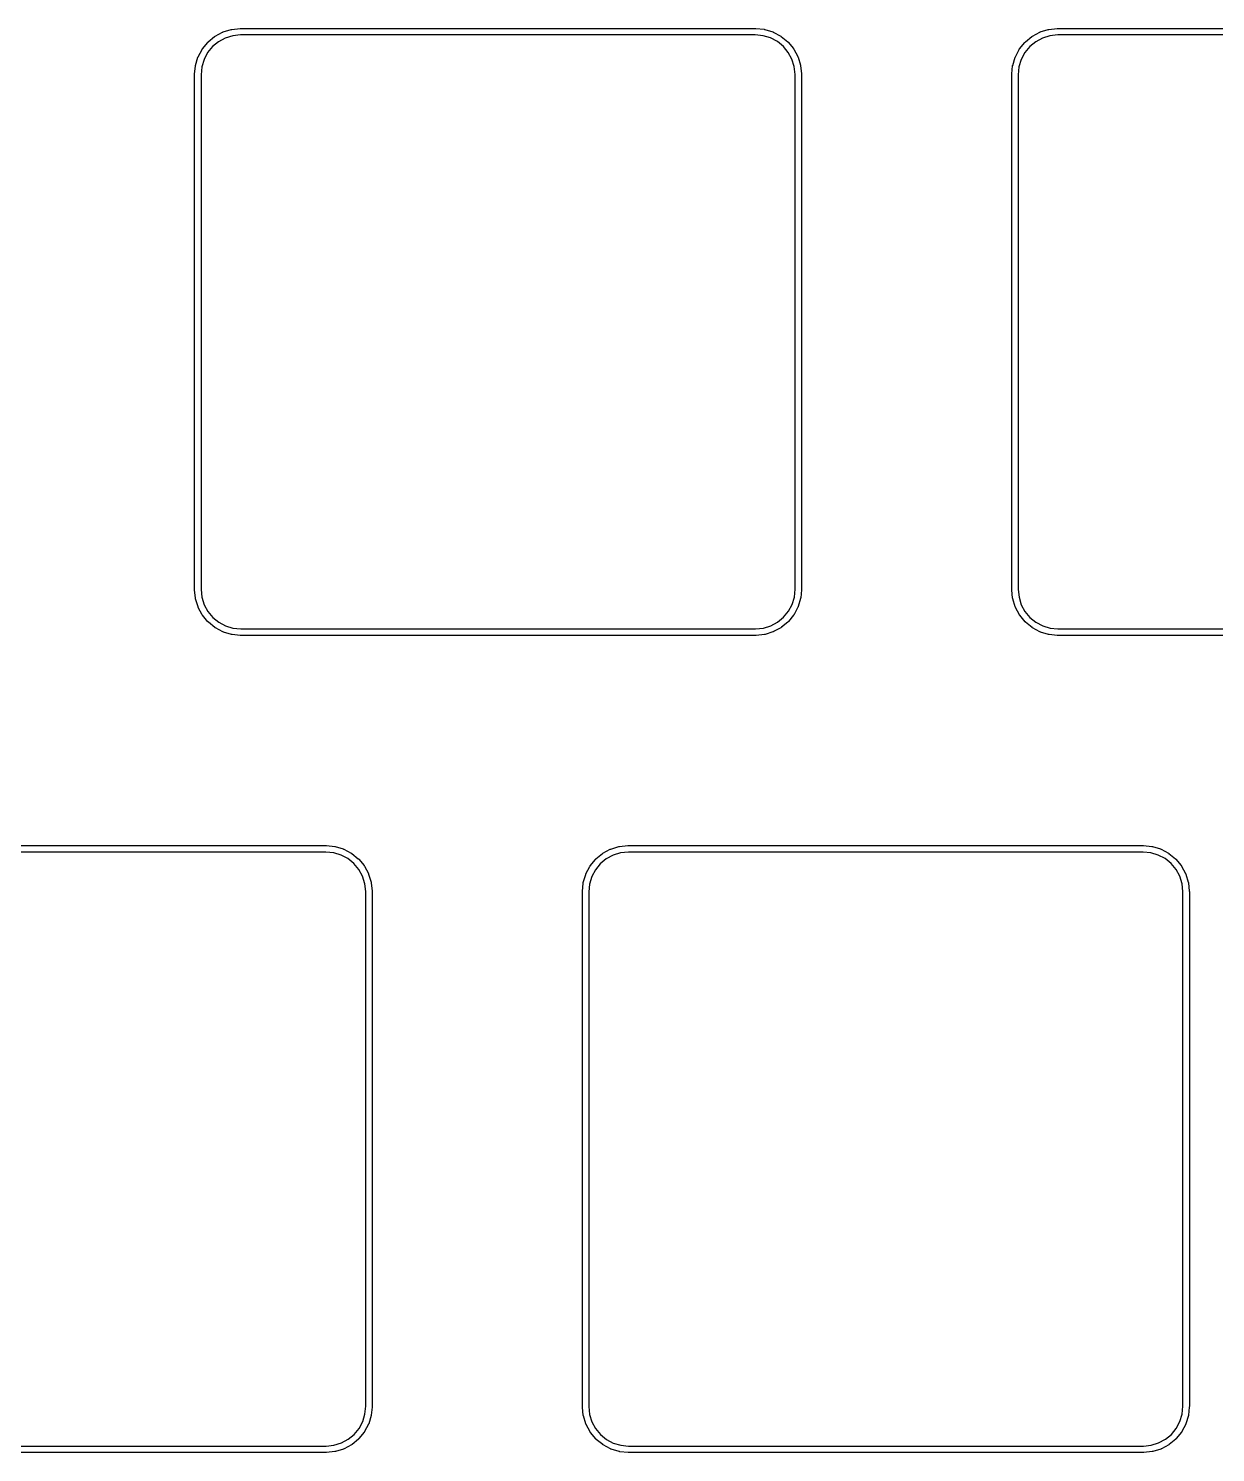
# Model space of a CAD drawing. Extents: x 59 to 2996, y -153 to 1402.
# Drawn here: x 752.26 to 779.93, y 486.83 to 520.03 of the extents above; entities that cross this region are included whole.
import ezdxf

# ---------------------------------------------------------------- set-up
doc = ezdxf.new("R2010")
doc.units = 0
doc.layers.add('BLACK', color=7, linetype='CONTINUOUS')

msp = doc.modelspace()

# ---------------------------------------------------------------- linework, layer by layer
at = {"layer": 'BLACK', "linetype": 'Continuous'}
for p, q in [((756.609, 519.849), (756.78, 519.942)), ((756.78, 519.942), (756.781, 519.943)), ((756.78, 519.942), (756.78, 519.942)), ((756.78, 519.942), (756.78, 519.942)), ((756.781, 519.943), (756.788, 519.945)), ((756.788, 519.945), (756.794, 519.948)), ((756.794, 519.948), (756.98, 520.006)), ((756.98, 520.006), (756.981, 520.006)), ((756.981, 520.006), (756.988, 520.007)), ((756.988, 520.007), (756.995, 520.009)), ((756.995, 520.009), (757.189, 520.029)), ((757.189, 520.029), (757.19, 520.029)), ((757.19, 520.029), (757.193, 520.029)), ((757.193, 520.029), (757.196, 520.029)), ((757.196, 520.029), (757.2, 520.029)), ((757.2, 520.029), (757.2, 520.029)), ((757.2, 520.029), (757.203, 520.029)), ((757.203, 520.029), (769.207, 520.029)), ((769.207, 520.029), (769.211, 520.029)), ((769.211, 520.029), (769.211, 520.029)), ((769.211, 520.029), (769.405, 520.01)), ((769.405, 520.01), (769.405, 520.01)), ((769.405, 520.01), (769.406, 520.01)), ((769.406, 520.01), (769.413, 520.008)), ((769.413, 520.008), (769.419, 520.007)), ((769.419, 520.007), (769.606, 519.951)), ((769.606, 519.951), (769.607, 519.95)), ((769.607, 519.95), (769.614, 519.948)), ((769.614, 519.948), (769.62, 519.945)), ((769.62, 519.945), (769.792, 519.853)), ((775.659, 519.849), (775.83, 519.942)), ((775.83, 519.942), (775.831, 519.943)), ((775.831, 519.943), (775.838, 519.945)), ((775.838, 519.945), (775.844, 519.948)), ((775.844, 519.948), (776.03, 520.006)), ((776.03, 520.006), (776.03, 520.006)), ((776.03, 520.006), (776.031, 520.006)), ((776.031, 520.006), (776.038, 520.007)), ((776.038, 520.007), (776.045, 520.009)), ((776.045, 520.009), (776.239, 520.029)), ((776.239, 520.029), (776.24, 520.029)), ((776.24, 520.029), (776.243, 520.029)), ((776.243, 520.029), (776.246, 520.029)), ((776.246, 520.029), (776.25, 520.029)), ((776.25, 520.029), (776.25, 520.029)), ((776.25, 520.029), (788.257, 520.029)), ((756.313, 519.555), (756.436, 519.706)), ((756.547, 519.606), (756.433, 519.466)), ((756.436, 519.706), (756.437, 519.707)), ((756.437, 519.707), (756.441, 519.712)), ((756.441, 519.712), (756.446, 519.717)), ((756.446, 519.717), (756.597, 519.841)), ((756.687, 519.721), (756.547, 519.606)), ((756.597, 519.842), (756.603, 519.846)), ((756.597, 519.841), (756.597, 519.842)), ((756.597, 519.841), (756.597, 519.841)), ((756.597, 519.841), (756.597, 519.841)), ((756.603, 519.846), (756.609, 519.849)), ((756.845, 519.807), (756.687, 519.721)), ((757.018, 519.86), (756.845, 519.807)), ((757.201, 519.879), (757.018, 519.86)), ((757.204, 519.879), (757.201, 519.879)), ((769.2, 519.879), (757.204, 519.879)), ((757.204, 519.879), (757.204, 519.879)), ((769.383, 519.861), (769.2, 519.879)), ((769.556, 519.809), (769.383, 519.861)), ((769.715, 519.725), (769.556, 519.809)), ((769.855, 519.61), (769.715, 519.725)), ((769.792, 519.853), (769.792, 519.853)), ((769.792, 519.853), (769.793, 519.853)), ((769.793, 519.853), (769.799, 519.849)), ((769.799, 519.849), (769.804, 519.845)), ((769.804, 519.845), (769.956, 519.722)), ((769.97, 519.471), (769.855, 519.61)), ((769.956, 519.722), (769.956, 519.721)), ((769.956, 519.721), (769.961, 519.717)), ((769.961, 519.717), (769.966, 519.712)), ((769.966, 519.712), (770.09, 519.561)), ((775.363, 519.555), (775.486, 519.706)), ((775.597, 519.606), (775.483, 519.466)), ((775.486, 519.706), (775.487, 519.707)), ((775.487, 519.707), (775.491, 519.712)), ((775.491, 519.712), (775.496, 519.717)), ((775.496, 519.717), (775.647, 519.841)), ((775.737, 519.721), (775.597, 519.606)), ((775.647, 519.842), (775.653, 519.846)), ((775.647, 519.841), (775.647, 519.842)), ((775.647, 519.841), (775.647, 519.841)), ((775.647, 519.841), (775.647, 519.841)), ((775.653, 519.846), (775.659, 519.849)), ((775.895, 519.807), (775.737, 519.721)), ((776.068, 519.86), (775.895, 519.807)), ((776.251, 519.879), (776.068, 519.86)), ((776.254, 519.879), (776.251, 519.879)), ((788.25, 519.879), (776.254, 519.879)), ((756.151, 519.17), (756.207, 519.357)), ((756.207, 519.357), (756.208, 519.358)), ((756.207, 519.357), (756.207, 519.357)), ((756.207, 519.357), (756.207, 519.357)), ((756.208, 519.358), (756.21, 519.364)), ((756.21, 519.364), (756.213, 519.371)), ((756.213, 519.371), (756.304, 519.543)), ((756.349, 519.307), (756.297, 519.134)), ((756.304, 519.543), (756.305, 519.544)), ((756.305, 519.544), (756.309, 519.549)), ((756.309, 519.549), (756.313, 519.555)), ((756.433, 519.466), (756.349, 519.307)), ((770.056, 519.313), (769.97, 519.471)), ((770.109, 519.14), (770.056, 519.313)), ((770.09, 519.561), (770.09, 519.561)), ((770.09, 519.561), (770.09, 519.561)), ((770.09, 519.561), (770.091, 519.561)), ((770.091, 519.561), (770.095, 519.555)), ((770.095, 519.555), (770.099, 519.549)), ((770.099, 519.549), (770.191, 519.378)), ((770.191, 519.378), (770.192, 519.377)), ((770.192, 519.377), (770.194, 519.37)), ((770.194, 519.37), (770.197, 519.364)), ((770.197, 519.364), (770.255, 519.178)), ((775.201, 519.17), (775.257, 519.357)), ((775.257, 519.357), (775.258, 519.358)), ((775.257, 519.357), (775.257, 519.357)), ((775.257, 519.357), (775.257, 519.357)), ((775.258, 519.358), (775.26, 519.364)), ((775.26, 519.364), (775.263, 519.371)), ((775.263, 519.371), (775.354, 519.543)), ((775.399, 519.307), (775.347, 519.134)), ((775.354, 519.543), (775.355, 519.544)), ((775.354, 519.543), (775.354, 519.543)), ((775.354, 519.543), (775.354, 519.543)), ((775.355, 519.544), (775.359, 519.549)), ((775.359, 519.549), (775.363, 519.555)), ((775.483, 519.466), (775.399, 519.307)), ((756.129, 518.962), (756.148, 519.156)), ((756.129, 518.958), (756.129, 518.962)), ((756.129, 518.962), (756.129, 518.962)), ((756.129, 506.951), (756.129, 518.958)), ((756.148, 519.157), (756.149, 519.164)), ((756.148, 519.156), (756.148, 519.157)), ((756.148, 519.156), (756.148, 519.156)), ((756.148, 519.156), (756.148, 519.156)), ((756.149, 519.164), (756.151, 519.17)), ((756.297, 519.134), (756.279, 518.951)), ((756.279, 518.951), (756.279, 506.955)), ((770.129, 518.957), (770.109, 519.14)), ((770.129, 518.954), (770.129, 518.957)), ((770.129, 506.958), (770.129, 518.954)), ((770.255, 519.178), (770.255, 519.177)), ((770.255, 519.177), (770.256, 519.17)), ((770.256, 519.17), (770.258, 519.163)), ((770.258, 519.163), (770.278, 518.969)), ((770.278, 518.969), (770.278, 518.968)), ((770.278, 518.968), (770.278, 518.965)), ((770.278, 518.965), (770.279, 518.962)), ((770.279, 518.962), (770.279, 518.958)), ((770.279, 518.958), (770.279, 518.958)), ((770.279, 518.958), (770.279, 518.955)), ((770.279, 518.955), (770.279, 518.955)), ((770.279, 518.955), (770.279, 518.954)), ((770.279, 518.954), (770.279, 506.951)), ((775.179, 518.958), (775.18, 518.969)), ((775.179, 506.955), (775.179, 518.958)), ((775.18, 518.969), (775.198, 519.156)), ((775.18, 518.969), (775.18, 518.969)), ((775.198, 519.157), (775.199, 519.164)), ((775.198, 519.156), (775.198, 519.157)), ((775.198, 519.156), (775.198, 519.156)), ((775.198, 519.156), (775.198, 519.156)), ((775.199, 519.164), (775.201, 519.17)), ((775.347, 519.134), (775.329, 518.951)), ((775.329, 518.951), (775.329, 506.955)), ((756.129, 506.948), (756.129, 506.951)), ((756.129, 506.951), (756.129, 506.951)), ((756.129, 506.944), (756.129, 506.948)), ((756.129, 506.941), (756.129, 506.944)), ((756.129, 506.94), (756.129, 506.941)), ((756.149, 506.746), (756.129, 506.94)), ((756.151, 506.739), (756.149, 506.746)), ((756.152, 506.733), (756.151, 506.739)), ((756.152, 506.732), (756.152, 506.733)), ((756.21, 506.545), (756.152, 506.732)), ((756.152, 506.732), (756.152, 506.732)), ((756.152, 506.732), (756.152, 506.732)), ((756.279, 506.955), (756.279, 506.955)), ((756.279, 506.955), (756.279, 506.952)), ((756.279, 506.952), (756.298, 506.769)), ((756.298, 506.769), (756.351, 506.596)), ((770.058, 506.602), (770.111, 506.775)), ((770.111, 506.775), (770.129, 506.958)), ((770.256, 506.739), (770.2, 506.552)), ((770.258, 506.746), (770.256, 506.739)), ((770.259, 506.752), (770.258, 506.746)), ((770.278, 506.944), (770.259, 506.753)), ((770.259, 506.753), (770.259, 506.752)), ((770.279, 506.951), (770.278, 506.944)), ((775.179, 506.954), (775.179, 506.955)), ((775.179, 506.955), (775.179, 506.955)), ((775.179, 506.951), (775.179, 506.954)), ((775.179, 506.948), (775.179, 506.951)), ((775.179, 506.951), (775.179, 506.951)), ((775.179, 506.944), (775.179, 506.948)), ((775.179, 506.941), (775.179, 506.944)), ((775.179, 506.94), (775.179, 506.941)), ((775.199, 506.746), (775.179, 506.94)), ((775.201, 506.739), (775.199, 506.746)), ((775.202, 506.733), (775.201, 506.739)), ((775.202, 506.732), (775.202, 506.733)), ((775.26, 506.545), (775.202, 506.732)), ((775.329, 506.955), (775.329, 506.952)), ((775.329, 506.952), (775.348, 506.769)), ((775.348, 506.769), (775.401, 506.596)), ((756.213, 506.539), (756.21, 506.545)), ((756.215, 506.533), (756.213, 506.539)), ((756.216, 506.532), (756.215, 506.533)), ((756.309, 506.36), (756.216, 506.532)), ((756.312, 506.354), (756.309, 506.36)), ((756.316, 506.349), (756.312, 506.354)), ((756.317, 506.348), (756.316, 506.349)), ((756.441, 506.197), (756.317, 506.348)), ((756.317, 506.348), (756.317, 506.348)), ((756.317, 506.348), (756.317, 506.348)), ((756.351, 506.596), (756.437, 506.438)), ((756.437, 506.438), (756.552, 506.299)), ((756.552, 506.299), (756.692, 506.185)), ((769.721, 506.188), (769.86, 506.303)), ((769.86, 506.303), (769.974, 506.443)), ((770.095, 506.354), (769.971, 506.203)), ((769.974, 506.443), (770.058, 506.602)), ((770.098, 506.36), (770.095, 506.354)), ((770.102, 506.365), (770.098, 506.36)), ((770.103, 506.366), (770.102, 506.365)), ((770.194, 506.539), (770.103, 506.366)), ((770.103, 506.366), (770.103, 506.366)), ((770.103, 506.366), (770.103, 506.366)), ((770.197, 506.545), (770.194, 506.539)), ((770.2, 506.551), (770.197, 506.545)), ((770.2, 506.552), (770.2, 506.552)), ((770.2, 506.552), (770.2, 506.552)), ((770.2, 506.552), (770.2, 506.551)), ((775.263, 506.539), (775.26, 506.545)), ((775.265, 506.533), (775.263, 506.539)), ((775.266, 506.532), (775.265, 506.533)), ((775.359, 506.36), (775.266, 506.532)), ((775.266, 506.532), (775.266, 506.532)), ((775.266, 506.532), (775.266, 506.532)), ((775.362, 506.354), (775.359, 506.36)), ((775.366, 506.349), (775.362, 506.354)), ((775.367, 506.348), (775.366, 506.349)), ((775.491, 506.197), (775.367, 506.348)), ((775.367, 506.348), (775.367, 506.348)), ((775.367, 506.348), (775.367, 506.348)), ((775.401, 506.596), (775.487, 506.438)), ((775.487, 506.438), (775.602, 506.299)), ((775.602, 506.299), (775.742, 506.185)), ((756.446, 506.193), (756.441, 506.197)), ((756.451, 506.188), (756.446, 506.193)), ((756.452, 506.187), (756.451, 506.188)), ((756.603, 506.064), (756.452, 506.187)), ((756.608, 506.06), (756.603, 506.064)), ((756.614, 506.056), (756.608, 506.06)), ((756.615, 506.056), (756.614, 506.056)), ((756.787, 505.964), (756.615, 506.056)), ((756.615, 506.056), (756.615, 506.056)), ((756.615, 506.056), (756.615, 506.056)), ((756.692, 506.185), (756.851, 506.1)), ((756.794, 505.961), (756.787, 505.964)), ((756.851, 506.1), (757.024, 506.048)), ((757.024, 506.048), (757.207, 506.03)), ((757.207, 506.03), (769.203, 506.03)), ((769.203, 506.03), (769.206, 506.03)), ((769.206, 506.03), (769.389, 506.049)), ((769.389, 506.049), (769.562, 506.102)), ((769.562, 506.102), (769.721, 506.188)), ((769.62, 505.964), (769.613, 505.961)), ((769.626, 505.966), (769.62, 505.964)), ((769.627, 505.967), (769.626, 505.966)), ((769.798, 506.06), (769.627, 505.967)), ((769.804, 506.064), (769.798, 506.06)), ((769.81, 506.067), (769.804, 506.064)), ((769.811, 506.068), (769.81, 506.067)), ((769.961, 506.192), (769.811, 506.068)), ((769.966, 506.197), (769.961, 506.192)), ((769.971, 506.202), (769.966, 506.197)), ((769.971, 506.203), (769.971, 506.203)), ((769.971, 506.203), (769.971, 506.203)), ((769.971, 506.203), (769.971, 506.202)), ((775.496, 506.193), (775.491, 506.197)), ((775.501, 506.188), (775.496, 506.193)), ((775.502, 506.187), (775.501, 506.188)), ((775.653, 506.064), (775.502, 506.187)), ((775.502, 506.187), (775.502, 506.187)), ((775.502, 506.187), (775.502, 506.187)), ((775.658, 506.06), (775.653, 506.064)), ((775.664, 506.056), (775.658, 506.06)), ((775.665, 506.056), (775.664, 506.056)), ((775.837, 505.964), (775.665, 506.056)), ((775.665, 506.056), (775.665, 506.056)), ((775.665, 506.056), (775.665, 506.056)), ((775.742, 506.185), (775.901, 506.1)), ((775.844, 505.961), (775.837, 505.964)), ((775.901, 506.1), (776.074, 506.048)), ((776.074, 506.048), (776.257, 506.03)), ((776.257, 506.03), (788.253, 506.03)), ((756.8, 505.959), (756.794, 505.961)), ((756.801, 505.958), (756.8, 505.959)), ((756.988, 505.902), (756.801, 505.958)), ((756.801, 505.958), (756.801, 505.958)), ((756.801, 505.958), (756.801, 505.958)), ((756.994, 505.901), (756.988, 505.902)), ((757.001, 505.899), (756.994, 505.901)), ((757.002, 505.899), (757.001, 505.899)), ((757.192, 505.881), (757.002, 505.899)), ((757.002, 505.899), (757.002, 505.899)), ((757.002, 505.899), (757.002, 505.899)), ((757.2, 505.88), (757.192, 505.881)), ((769.207, 505.88), (757.2, 505.88)), ((769.211, 505.88), (769.207, 505.88)), ((769.207, 505.88), (769.207, 505.88)), ((769.214, 505.88), (769.211, 505.88)), ((769.217, 505.88), (769.214, 505.88)), ((769.218, 505.88), (769.217, 505.88)), ((769.412, 505.901), (769.218, 505.88)), ((769.419, 505.902), (769.412, 505.901)), ((769.426, 505.903), (769.419, 505.902)), ((769.427, 505.904), (769.426, 505.903)), ((769.613, 505.961), (769.427, 505.904)), ((775.85, 505.959), (775.844, 505.961)), ((775.851, 505.958), (775.85, 505.959)), ((776.038, 505.902), (775.851, 505.958)), ((775.851, 505.958), (775.851, 505.958)), ((775.851, 505.958), (775.851, 505.958)), ((776.044, 505.901), (776.038, 505.902)), ((776.051, 505.899), (776.044, 505.901)), ((776.052, 505.899), (776.051, 505.899)), ((776.239, 505.881), (776.052, 505.899)), ((776.052, 505.899), (776.052, 505.899)), ((776.25, 505.88), (776.239, 505.881)), ((776.239, 505.881), (776.239, 505.881)), ((788.254, 505.88), (776.25, 505.88)), ((747.193, 500.98), (759.197, 500.98)), ((759.19, 500.83), (747.194, 500.83)), ((759.373, 500.812), (759.19, 500.83)), ((759.197, 500.98), (759.201, 500.979)), ((759.201, 500.979), (759.201, 500.979)), ((759.201, 500.979), (759.395, 500.96)), ((759.546, 500.76), (759.373, 500.812)), ((759.395, 500.96), (759.395, 500.96)), ((759.395, 500.96), (759.396, 500.96)), ((759.395, 500.96), (759.395, 500.96)), ((759.396, 500.96), (759.403, 500.959)), ((759.403, 500.959), (759.409, 500.958)), ((759.409, 500.958), (759.596, 500.901)), ((759.705, 500.675), (759.546, 500.76)), ((759.596, 500.901), (759.597, 500.901)), ((759.597, 500.901), (759.604, 500.898)), ((759.604, 500.898), (759.61, 500.896)), ((759.61, 500.896), (759.782, 500.804)), ((759.845, 500.561), (759.705, 500.675)), ((759.782, 500.804), (759.783, 500.803)), ((759.783, 500.803), (759.789, 500.8)), ((759.789, 500.8), (759.794, 500.796)), ((759.794, 500.796), (759.946, 500.672)), ((759.946, 500.672), (759.946, 500.672)), ((759.946, 500.672), (759.946, 500.672)), ((759.946, 500.672), (759.946, 500.672)), ((759.946, 500.672), (759.951, 500.667)), ((759.951, 500.667), (759.956, 500.662)), ((759.956, 500.662), (760.08, 500.512)), ((765.353, 500.506), (765.476, 500.657)), ((765.476, 500.657), (765.477, 500.658)), ((765.477, 500.658), (765.481, 500.662)), ((765.481, 500.662), (765.486, 500.667)), ((765.486, 500.667), (765.637, 500.792)), ((765.727, 500.671), (765.587, 500.556)), ((765.637, 500.792), (765.643, 500.796)), ((765.637, 500.792), (765.637, 500.792)), ((765.637, 500.792), (765.637, 500.792)), ((765.637, 500.792), (765.637, 500.792)), ((765.643, 500.796), (765.649, 500.8)), ((765.649, 500.8), (765.82, 500.893)), ((765.885, 500.757), (765.727, 500.671)), ((765.82, 500.893), (765.82, 500.893)), ((765.82, 500.893), (765.82, 500.893)), ((765.82, 500.893), (765.821, 500.893)), ((765.821, 500.893), (765.828, 500.896)), ((765.828, 500.896), (765.834, 500.898)), ((765.834, 500.898), (766.02, 500.956)), ((766.058, 500.811), (765.885, 500.757)), ((766.02, 500.956), (766.021, 500.956)), ((766.021, 500.956), (766.028, 500.958)), ((766.028, 500.958), (766.035, 500.959)), ((766.035, 500.959), (766.229, 500.979)), ((766.241, 500.83), (766.058, 500.811)), ((766.229, 500.979), (766.23, 500.979)), ((766.23, 500.979), (766.233, 500.979)), ((766.233, 500.979), (766.236, 500.98)), ((766.236, 500.98), (766.24, 500.98)), ((766.24, 500.98), (766.24, 500.98)), ((766.24, 500.98), (766.243, 500.98)), ((766.244, 500.83), (766.241, 500.83)), ((766.243, 500.98), (778.247, 500.98)), ((778.24, 500.83), (766.244, 500.83)), ((766.244, 500.83), (766.244, 500.83)), ((778.423, 500.812), (778.24, 500.83)), ((778.247, 500.98), (778.251, 500.979)), ((778.251, 500.979), (778.251, 500.979)), ((778.251, 500.979), (778.445, 500.96)), ((778.596, 500.76), (778.423, 500.812)), ((778.445, 500.96), (778.445, 500.96)), ((778.445, 500.96), (778.445, 500.96)), ((778.445, 500.96), (778.446, 500.96)), ((778.446, 500.96), (778.453, 500.959)), ((778.453, 500.959), (778.459, 500.958)), ((778.459, 500.958), (778.646, 500.901)), ((778.755, 500.675), (778.596, 500.76)), ((778.646, 500.901), (778.646, 500.901)), ((778.646, 500.901), (778.646, 500.901)), ((778.646, 500.901), (778.647, 500.901)), ((778.647, 500.901), (778.654, 500.898)), ((778.654, 500.898), (778.66, 500.896)), ((778.66, 500.896), (778.832, 500.804)), ((778.895, 500.561), (778.755, 500.675)), ((778.832, 500.804), (778.832, 500.804)), ((778.832, 500.804), (778.833, 500.803)), ((778.833, 500.803), (778.839, 500.8)), ((778.839, 500.8), (778.844, 500.796)), ((778.844, 500.796), (778.996, 500.672)), ((778.996, 500.672), (778.996, 500.672)), ((778.996, 500.672), (779.001, 500.667)), ((779.001, 500.667), (779.006, 500.662)), ((779.006, 500.662), (779.13, 500.512)), ((759.96, 500.422), (759.845, 500.561)), ((760.046, 500.263), (759.96, 500.422)), ((760.08, 500.512), (760.08, 500.512)), ((760.08, 500.512), (760.08, 500.512)), ((760.08, 500.512), (760.081, 500.511)), ((760.081, 500.511), (760.085, 500.505)), ((760.085, 500.505), (760.089, 500.5)), ((760.089, 500.5), (760.181, 500.328)), ((760.181, 500.328), (760.182, 500.327)), ((760.182, 500.327), (760.184, 500.321)), ((760.184, 500.321), (760.187, 500.314)), ((765.25, 500.315), (765.253, 500.321)), ((765.253, 500.321), (765.344, 500.493)), ((765.344, 500.493), (765.345, 500.494)), ((765.344, 500.493), (765.344, 500.493)), ((765.344, 500.493), (765.344, 500.493)), ((765.345, 500.494), (765.349, 500.5)), ((765.349, 500.5), (765.353, 500.506)), ((765.473, 500.416), (765.389, 500.257)), ((765.587, 500.556), (765.473, 500.416)), ((779.01, 500.422), (778.895, 500.561)), ((779.096, 500.263), (779.01, 500.422)), ((779.13, 500.512), (779.13, 500.512)), ((779.13, 500.512), (779.13, 500.512)), ((779.13, 500.512), (779.131, 500.511)), ((779.131, 500.511), (779.135, 500.505)), ((779.135, 500.505), (779.139, 500.5)), ((779.139, 500.5), (779.231, 500.328)), ((779.231, 500.328), (779.231, 500.328)), ((779.231, 500.328), (779.231, 500.328)), ((779.231, 500.328), (779.232, 500.327)), ((779.232, 500.327), (779.234, 500.321)), ((779.234, 500.321), (779.237, 500.314)), ((760.099, 500.091), (760.046, 500.263)), ((760.119, 499.908), (760.099, 500.091)), ((760.187, 500.314), (760.245, 500.128)), ((760.245, 500.128), (760.245, 500.128)), ((760.245, 500.128), (760.245, 500.128)), ((760.245, 500.128), (760.245, 500.127)), ((760.245, 500.127), (760.246, 500.12)), ((760.246, 500.12), (760.248, 500.114)), ((760.248, 500.114), (760.268, 499.92)), ((765.169, 499.912), (765.188, 500.106)), ((765.188, 500.107), (765.189, 500.114)), ((765.188, 500.106), (765.188, 500.107)), ((765.188, 500.106), (765.188, 500.106)), ((765.188, 500.106), (765.188, 500.106)), ((765.189, 500.114), (765.191, 500.121)), ((765.191, 500.121), (765.247, 500.308)), ((765.247, 500.308), (765.248, 500.309)), ((765.248, 500.309), (765.25, 500.315)), ((765.337, 500.084), (765.319, 499.901)), ((765.389, 500.257), (765.337, 500.084)), ((779.149, 500.091), (779.096, 500.263)), ((779.169, 499.908), (779.149, 500.091)), ((779.237, 500.314), (779.295, 500.128)), ((779.295, 500.128), (779.295, 500.127)), ((779.295, 500.127), (779.296, 500.12)), ((779.296, 500.12), (779.298, 500.114)), ((779.298, 500.114), (779.318, 499.92)), ((760.119, 499.905), (760.119, 499.908)), ((760.119, 487.909), (760.119, 499.905)), ((760.268, 499.92), (760.268, 499.919)), ((760.268, 499.919), (760.268, 499.915)), ((760.268, 499.915), (760.269, 499.912)), ((760.269, 499.912), (760.269, 499.909)), ((760.269, 499.909), (760.269, 499.908)), ((760.269, 499.908), (760.269, 499.905)), ((760.269, 499.905), (760.269, 499.905)), ((760.269, 499.905), (760.269, 499.905)), ((760.269, 499.905), (760.269, 487.901)), ((765.169, 499.908), (765.169, 499.912)), ((765.169, 499.912), (765.169, 499.912)), ((765.169, 487.901), (765.169, 499.908)), ((765.319, 499.901), (765.319, 487.905)), ((779.169, 499.905), (779.169, 499.908)), ((779.169, 487.909), (779.169, 499.905)), ((779.169, 499.905), (779.169, 499.905)), ((779.318, 499.92), (779.318, 499.919)), ((779.318, 499.919), (779.318, 499.915)), ((779.318, 499.915), (779.319, 499.912)), ((779.319, 499.912), (779.319, 499.909)), ((779.319, 499.909), (779.319, 499.908)), ((779.319, 499.908), (779.319, 487.901)), ((760.048, 487.552), (760.101, 487.725)), ((760.101, 487.725), (760.119, 487.909)), ((760.267, 487.89), (760.249, 487.703)), ((760.269, 487.901), (760.267, 487.89)), ((760.267, 487.89), (760.267, 487.89)), ((765.169, 487.898), (765.169, 487.901)), ((765.169, 487.901), (765.169, 487.901)), ((765.169, 487.894), (765.169, 487.898)), ((765.169, 487.891), (765.169, 487.894)), ((765.169, 487.89), (765.169, 487.891)), ((765.189, 487.696), (765.169, 487.89)), ((765.319, 487.905), (765.319, 487.905)), ((765.319, 487.905), (765.319, 487.902)), ((765.319, 487.902), (765.338, 487.719)), ((765.338, 487.719), (765.391, 487.546)), ((779.098, 487.552), (779.151, 487.725)), ((779.151, 487.725), (779.169, 487.909)), ((779.317, 487.89), (779.299, 487.703)), ((779.319, 487.901), (779.317, 487.89)), ((779.317, 487.89), (779.317, 487.89)), ((759.85, 487.253), (759.964, 487.393)), ((759.964, 487.393), (760.048, 487.552)), ((760.184, 487.489), (760.093, 487.316)), ((760.187, 487.495), (760.184, 487.489)), ((760.19, 487.501), (760.187, 487.495)), ((760.246, 487.689), (760.19, 487.502)), ((760.19, 487.502), (760.19, 487.501)), ((760.248, 487.696), (760.246, 487.689)), ((760.249, 487.702), (760.248, 487.696)), ((760.249, 487.703), (760.249, 487.703)), ((760.249, 487.703), (760.249, 487.703)), ((760.249, 487.703), (760.249, 487.702)), ((765.191, 487.689), (765.189, 487.696)), ((765.192, 487.683), (765.191, 487.689)), ((765.192, 487.682), (765.192, 487.683)), ((765.25, 487.495), (765.192, 487.682)), ((765.253, 487.489), (765.25, 487.495)), ((765.255, 487.483), (765.253, 487.489)), ((765.256, 487.482), (765.255, 487.483)), ((765.349, 487.31), (765.256, 487.482)), ((765.391, 487.546), (765.477, 487.388)), ((765.477, 487.388), (765.592, 487.249)), ((778.9, 487.253), (779.014, 487.393)), ((779.014, 487.393), (779.098, 487.552)), ((779.234, 487.489), (779.143, 487.316)), ((779.237, 487.495), (779.234, 487.489)), ((779.24, 487.501), (779.237, 487.495)), ((779.296, 487.689), (779.24, 487.502)), ((779.24, 487.502), (779.24, 487.501)), ((779.298, 487.696), (779.296, 487.689)), ((779.299, 487.702), (779.298, 487.696)), ((779.299, 487.703), (779.299, 487.702)), ((759.379, 486.999), (759.552, 487.052)), ((759.552, 487.052), (759.711, 487.138)), ((759.711, 487.138), (759.85, 487.253)), ((759.951, 487.142), (759.801, 487.018)), ((759.956, 487.147), (759.951, 487.142)), ((759.961, 487.152), (759.956, 487.147)), ((760.085, 487.304), (759.961, 487.153)), ((759.961, 487.153), (759.961, 487.153)), ((759.961, 487.153), (759.961, 487.153)), ((759.961, 487.153), (759.961, 487.152)), ((760.088, 487.31), (760.085, 487.304)), ((760.092, 487.315), (760.088, 487.31)), ((760.093, 487.316), (760.092, 487.315)), ((760.093, 487.316), (760.093, 487.316)), ((760.093, 487.316), (760.093, 487.316)), ((765.352, 487.304), (765.349, 487.31)), ((765.356, 487.299), (765.352, 487.304)), ((765.357, 487.298), (765.356, 487.299)), ((765.481, 487.147), (765.357, 487.298)), ((765.357, 487.298), (765.357, 487.298)), ((765.357, 487.298), (765.357, 487.298)), ((765.486, 487.143), (765.481, 487.147)), ((765.491, 487.138), (765.486, 487.143)), ((765.492, 487.137), (765.491, 487.138)), ((765.643, 487.014), (765.492, 487.137)), ((765.492, 487.137), (765.492, 487.137)), ((765.492, 487.137), (765.492, 487.137)), ((765.592, 487.249), (765.732, 487.135)), ((765.732, 487.135), (765.891, 487.05)), ((765.891, 487.05), (766.064, 486.998)), ((778.429, 486.999), (778.602, 487.052)), ((778.602, 487.052), (778.761, 487.138)), ((778.761, 487.138), (778.9, 487.253)), ((779.001, 487.142), (778.851, 487.018)), ((779.006, 487.147), (779.001, 487.142)), ((779.011, 487.152), (779.006, 487.147)), ((779.135, 487.304), (779.011, 487.153)), ((779.011, 487.153), (779.011, 487.153)), ((779.011, 487.153), (779.011, 487.153)), ((779.011, 487.153), (779.011, 487.152)), ((779.138, 487.31), (779.135, 487.304)), ((779.142, 487.315), (779.138, 487.31)), ((779.143, 487.316), (779.142, 487.315)), ((779.143, 487.316), (779.143, 487.316)), ((779.143, 487.316), (779.143, 487.316)), ((759.194, 486.83), (747.19, 486.83)), ((747.197, 486.98), (759.193, 486.98)), ((759.193, 486.98), (759.193, 486.98)), ((759.193, 486.98), (759.197, 486.98)), ((759.197, 486.83), (759.194, 486.83)), ((759.197, 486.98), (759.379, 486.999)), ((759.201, 486.83), (759.197, 486.83)), ((759.197, 486.83), (759.197, 486.83)), ((759.204, 486.83), (759.201, 486.83)), ((759.207, 486.83), (759.204, 486.83)), ((759.208, 486.83), (759.207, 486.83)), ((759.402, 486.851), (759.208, 486.83)), ((759.409, 486.852), (759.402, 486.851)), ((759.416, 486.853), (759.409, 486.852)), ((759.417, 486.854), (759.416, 486.853)), ((759.603, 486.911), (759.417, 486.854)), ((759.417, 486.854), (759.417, 486.854)), ((759.417, 486.854), (759.417, 486.854)), ((759.61, 486.914), (759.603, 486.911)), ((759.616, 486.916), (759.61, 486.914)), ((759.617, 486.917), (759.616, 486.916)), ((759.788, 487.01), (759.617, 486.917)), ((759.794, 487.014), (759.788, 487.01)), ((759.8, 487.017), (759.794, 487.014)), ((759.801, 487.018), (759.8, 487.017)), ((765.648, 487.01), (765.643, 487.014)), ((765.654, 487.006), (765.648, 487.01)), ((765.655, 487.006), (765.654, 487.006)), ((765.827, 486.914), (765.655, 487.006)), ((765.655, 487.006), (765.655, 487.006)), ((765.655, 487.006), (765.655, 487.006)), ((765.834, 486.911), (765.827, 486.914)), ((765.84, 486.909), (765.834, 486.911)), ((765.841, 486.908), (765.84, 486.909)), ((766.028, 486.852), (765.841, 486.908)), ((765.841, 486.908), (765.841, 486.908)), ((765.841, 486.908), (765.841, 486.908)), ((766.034, 486.851), (766.028, 486.852)), ((766.041, 486.849), (766.034, 486.851)), ((766.042, 486.849), (766.041, 486.849)), ((766.236, 486.83), (766.042, 486.849)), ((766.064, 486.998), (766.247, 486.98)), ((766.24, 486.83), (766.236, 486.83)), ((766.236, 486.83), (766.236, 486.83)), ((778.244, 486.83), (766.24, 486.83)), ((766.247, 486.98), (778.243, 486.98)), ((778.243, 486.98), (778.247, 486.98)), ((778.247, 486.83), (778.244, 486.83)), ((778.244, 486.83), (778.244, 486.83)), ((778.244, 486.83), (778.244, 486.83)), ((778.247, 486.98), (778.429, 486.999)), ((778.251, 486.83), (778.247, 486.83)), ((778.247, 486.83), (778.247, 486.83)), ((778.254, 486.83), (778.251, 486.83)), ((778.257, 486.83), (778.254, 486.83)), ((778.258, 486.83), (778.257, 486.83)), ((778.452, 486.851), (778.258, 486.83)), ((778.459, 486.852), (778.452, 486.851)), ((778.466, 486.853), (778.459, 486.852)), ((778.467, 486.854), (778.466, 486.853)), ((778.653, 486.911), (778.467, 486.854)), ((778.467, 486.854), (778.467, 486.854)), ((778.66, 486.914), (778.653, 486.911)), ((778.666, 486.916), (778.66, 486.914)), ((778.667, 486.917), (778.666, 486.916)), ((778.838, 487.01), (778.667, 486.917)), ((778.667, 486.917), (778.667, 486.917)), ((778.667, 486.917), (778.667, 486.917)), ((778.844, 487.014), (778.838, 487.01)), ((778.85, 487.017), (778.844, 487.014)), ((778.851, 487.018), (778.85, 487.017)), ((778.851, 487.018), (778.851, 487.018)), ((778.851, 487.018), (778.851, 487.018))]:
    msp.add_line(p, q, dxfattribs=at)

doc.saveas('drawing.dxf')
